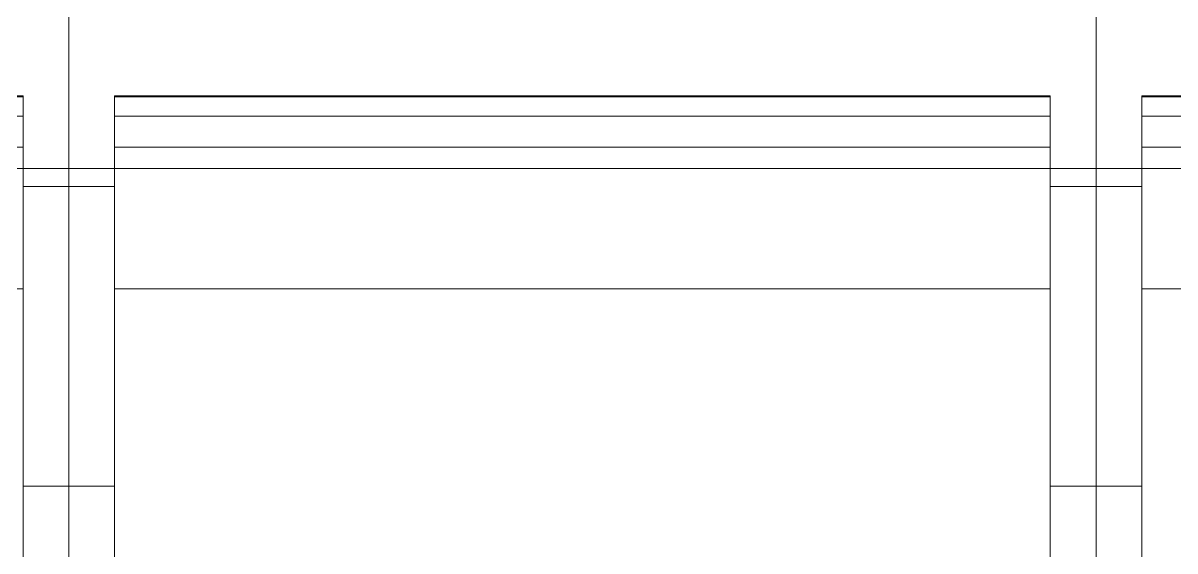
# Model space of a CAD drawing. Header units: millimetres. Extents: x -46169 to 237885, y -84465 to 18123.
# Drawn here: x 224216 to 224833, y -80488 to -80205 of the extents above; entities that cross this region are included whole.
import ezdxf

# ---------------------------------------------------------------- set-up
doc = ezdxf.new("R2010")
doc.units = ezdxf.units.MM
doc.header["$MEASUREMENT"] = 0
doc.linetypes.add('Wipeout_Contour', pattern=[1000, 0, -1000])
doc.layers.add('0_Pen_No__85', color=8, linetype='Continuous', lineweight=20)
doc.layers.add('New_A-35-M_FFE_Fixed_Pen_No__1', color=7, linetype='Continuous', lineweight=13)
doc.layers.add('New_A-25-M_Wall_Ext', color=7, linetype='Continuous')
doc.layers.add('New_A-35-M_FFE_Fixed', color=7, linetype='Continuous')

# ---------------------------------------------------------------- blocks, each defined once
blk = doc.blocks.new('Section Elem_264_4', base_point=(208268.76, -84332.61))
at = {"color": 254, "linetype": 'Wipeout_Contour', "lineweight": 0, "ltscale": 1424156.859627192}
blk.add_wipeout([(221798.42, -78182.61), (221798.42, -80282.61), (222310.44, -80282.61), (222310.44, -79726.43), (226938.41, -79726.43), (226938.41, -78182.61)], dxfattribs=at).dxf.layer = 'New_A-25-M_Wall_Ext'
blk = doc.blocks.new('Section Elem_285_4', base_point=(208268.76, -84332.61))
at = {"color": 254, "linetype": 'Wipeout_Contour', "lineweight": 0, "ltscale": 951626.833874}
blk.add_wipeout([(223714.94, -80243.61), (223714.94, -80244.13), (224215.94, -80244.13), (224215.94, -80243.61)], dxfattribs=at).dxf.layer = 'New_A-35-M_FFE_Fixed'
at = {"color": 254, "linetype": 'Wipeout_Contour', "lineweight": 0, "ltscale": 951641.765416}
blk.add_wipeout([(223714.94, -80254.45), (223714.94, -80255.42), (224215.94, -80255.42), (224215.94, -80254.45)], dxfattribs=at).dxf.layer = 'New_A-35-M_FFE_Fixed'
at = {"color": 254, "linetype": 'Wipeout_Contour', "lineweight": 0, "ltscale": 951648.159576}
blk.add_wipeout([(223714.94, -80258.61), (223714.94, -80260.74), (224215.94, -80260.74), (224215.94, -80258.61)], dxfattribs=at).dxf.layer = 'New_A-35-M_FFE_Fixed'
at = {"color": 254, "linetype": 'Wipeout_Contour', "lineweight": 0, "ltscale": 951871.694022}
blk.add_wipeout([(223714.94, -80346.96), (223714.94, -80503.33), (224215.94, -80503.33), (224215.94, -80346.96)], dxfattribs=at).dxf.layer = 'New_A-35-M_FFE_Fixed'
at = {"color": 254, "linetype": 'Wipeout_Contour', "lineweight": 0, "ltscale": 951643.361198}
blk.add_wipeout([(223714.94, -80255.42), (223714.94, -80256.82), (224215.94, -80256.82), (224215.94, -80255.42)], dxfattribs=at).dxf.layer = 'New_A-35-M_FFE_Fixed'
at = {"color": 254, "linetype": 'Wipeout_Contour', "lineweight": 0, "ltscale": 951714.773868}
blk.add_wipeout([(223714.94, -80271.08), (223714.94, -80346.96), (224215.94, -80346.96), (224215.94, -80271.08)], dxfattribs=at).dxf.layer = 'New_A-35-M_FFE_Fixed'
at = {"color": 254, "linetype": 'Wipeout_Contour', "lineweight": 0, "ltscale": 952774.594567}
blk.add_wipeout([(224215.94, -80371.46), (224240.44, -80371.46), (224240.44, -80351.09), (224215.94, -80351.09)], dxfattribs=at).dxf.layer = 'New_A-35-M_FFE_Fixed'
at = {"color": 254, "linetype": 'Wipeout_Contour', "lineweight": 0, "ltscale": 952829.849914}
blk.add_wipeout([(224240.44, -80391.97), (224215.94, -80391.97), (224215.94, -80412.46), (224240.44, -80412.46)], dxfattribs=at).dxf.layer = 'New_A-35-M_FFE_Fixed'
at = {"color": 254, "linetype": 'Wipeout_Contour', "lineweight": 0, "ltscale": 952930.968624}
blk.add_wipeout([(224215.94, -80480.58), (224240.44, -80480.58), (224240.44, -80473.58), (224215.94, -80473.58)], dxfattribs=at).dxf.layer = 'New_A-35-M_FFE_Fixed'
at = {"color": 254, "linetype": 'Wipeout_Contour', "lineweight": 0, "ltscale": 951634.150663}
blk.add_wipeout([(223714.94, -80244.13), (223714.94, -80254.45), (224215.94, -80254.45), (224215.94, -80244.13)], dxfattribs=at).dxf.layer = 'New_A-35-M_FFE_Fixed'
at = {"color": 254, "linetype": 'Wipeout_Contour', "lineweight": 0, "ltscale": 951661.734044}
blk.add_wipeout([(223714.94, -80268.38), (223714.94, -80271.08), (224215.94, -80271.08), (224215.94, -80268.38)], dxfattribs=at).dxf.layer = 'New_A-35-M_FFE_Fixed'
at = {"color": 254, "linetype": 'Wipeout_Contour', "lineweight": 0, "ltscale": 952694.214132}
blk.add_wipeout([(224240.44, -80292.11), (224215.94, -80292.11), (224215.94, -80311.28), (224240.44, -80311.28)], dxfattribs=at).dxf.layer = 'New_A-35-M_FFE_Fixed'
at = {"color": 254, "linetype": 'Wipeout_Contour', "lineweight": 0, "ltscale": 952802.178193}
blk.add_wipeout([(224240.44, -80371.46), (224215.94, -80371.46), (224215.94, -80391.97), (224240.44, -80391.97)], dxfattribs=at).dxf.layer = 'New_A-35-M_FFE_Fixed'
at = {"color": 254, "linetype": 'Wipeout_Contour', "lineweight": 0, "ltscale": 952921.541192}
blk.add_wipeout([(224215.94, -80473.58), (224240.44, -80473.58), (224240.44, -80466.62), (224215.94, -80466.62)], dxfattribs=at).dxf.layer = 'New_A-35-M_FFE_Fixed'
at = {"color": 254, "linetype": 'Wipeout_Contour', "lineweight": 0, "ltscale": 952940.435391}
blk.add_wipeout([(224215.94, -80487.59), (224240.44, -80487.59), (224240.44, -80480.58), (224215.94, -80480.58)], dxfattribs=at).dxf.layer = 'New_A-35-M_FFE_Fixed'
at = {"color": 254, "linetype": 'Wipeout_Contour', "lineweight": 0, "ltscale": 951654.558193}
blk.add_wipeout([(223714.94, -80263.13), (223714.94, -80265.7), (224215.94, -80265.7), (224215.94, -80263.13)], dxfattribs=at).dxf.layer = 'New_A-35-M_FFE_Fixed'
at = {"color": 254, "linetype": 'Wipeout_Contour', "lineweight": 0, "ltscale": 952720.430801}
blk.add_wipeout([(224240.44, -80311.28), (224215.94, -80311.28), (224215.94, -80330.99), (224240.44, -80330.99)], dxfattribs=at).dxf.layer = 'New_A-35-M_FFE_Fixed'
at = {"color": 254, "linetype": 'Wipeout_Contour', "lineweight": 0, "ltscale": 952912.17358}
blk.add_wipeout([(224215.94, -80466.62), (224240.44, -80466.62), (224240.44, -80459.71), (224215.94, -80459.71)], dxfattribs=at).dxf.layer = 'New_A-35-M_FFE_Fixed'
at = {"color": 254, "linetype": 'Wipeout_Contour', "lineweight": 0, "ltscale": 1428927.659627347}
blk.add_wipeout([(224215.94, -80255.42), (224215.94, -80256.82), (224215.94, -80263.87), (224240.44, -80263.87), (224240.44, -80249.35), (224215.94, -80249.35)], dxfattribs=at).dxf.layer = 'New_A-35-M_FFE_Fixed'
at = {"color": 254, "linetype": 'Wipeout_Contour', "lineweight": 0, "ltscale": 1190925.138849165}
blk.add_wipeout([(224215.94, -80351.09), (224240.44, -80351.09), (224240.44, -80330.99), (224215.94, -80330.99), (224215.94, -80346.96)], dxfattribs=at).dxf.layer = 'New_A-35-M_FFE_Fixed'
at = {"color": 254, "linetype": 'Wipeout_Contour', "lineweight": 0, "ltscale": 952902.886225}
blk.add_wipeout([(224240.44, -80452.87), (224215.94, -80452.87), (224215.94, -80459.71), (224240.44, -80459.71)], dxfattribs=at).dxf.layer = 'New_A-35-M_FFE_Fixed'
at = {"layer": 'New_A-35-M_FFE_Fixed_Pen_No__1', "linetype": 'Continuous'}
for p, q in [((224215.94, -80254.45), (223714.94, -80254.45)), ((224215.94, -80255.42), (224215.94, -80254.45)), ((224215.94, -80256.82), (224215.94, -80255.42)), ((224215.94, -80258.61), (224215.94, -80256.82)), ((224215.94, -80260.74), (224215.94, -80258.61)), ((224215.94, -80346.96), (223714.94, -80346.96))]:
    blk.add_line(p, q, dxfattribs=at)
at = {"color": 254, "linetype": 'Wipeout_Contour', "lineweight": 0, "ltscale": 1903255.06893813}
blk.add_wipeout([(223690.44, -80234.61), (223690.44, -80249.35), (223714.94, -80249.35), (223714.94, -80243.61), (224215.94, -80243.61), (224215.94, -80249.35), (224240.44, -80249.35), (224240.44, -80234.61)], dxfattribs=at).dxf.layer = 'New_A-35-M_FFE_Fixed'
at = {"color": 254, "linetype": 'Wipeout_Contour', "lineweight": 0, "ltscale": 1428954.256938817}
blk.add_wipeout([(224215.94, -80265.7), (224215.94, -80268.38), (224215.94, -80278.13), (224240.44, -80278.13), (224240.44, -80263.87), (224215.94, -80263.87)], dxfattribs=at).dxf.layer = 'New_A-35-M_FFE_Fixed'
at = {"color": 254, "linetype": 'Wipeout_Contour', "lineweight": 0, "ltscale": 952884.71396}
blk.add_wipeout([(224240.44, -80432.81), (224215.94, -80432.81), (224215.94, -80452.87), (224240.44, -80452.87)], dxfattribs=at).dxf.layer = 'New_A-35-M_FFE_Fixed'
at = {"layer": 'New_A-35-M_FFE_Fixed_Pen_No__1', "linetype": 'Continuous'}
for p, q in [((224215.94, -80243.61), (223714.94, -80243.61)), ((224215.94, -80244.13), (223714.94, -80244.13)), ((224215.94, -80244.13), (224215.94, -80243.61)), ((224215.94, -80254.45), (224215.94, -80244.13)), ((224215.94, -80263.13), (224215.94, -80260.74)), ((224215.94, -80265.7), (224215.94, -80263.13)), ((224215.94, -80268.38), (224215.94, -80265.7)), ((224215.94, -80271.08), (224215.94, -80268.38)), ((224215.94, -80271.08), (223714.94, -80271.08)), ((224240.44, -80452.87), (224215.94, -80452.87))]:
    blk.add_line(p, q, dxfattribs=at)
at = {"color": 254, "linetype": 'Wipeout_Contour', "lineweight": 0, "ltscale": 951604.272914}
blk.add_wipeout([(223690.44, -80234.61), (224240.44, -80234.61), (224240.44, -80219.66), (223690.44, -80219.66)], dxfattribs=at).dxf.layer = 'New_A-35-M_FFE_Fixed'
at = {"color": 254, "linetype": 'Wipeout_Contour', "lineweight": 0, "ltscale": 952671.862085}
blk.add_wipeout([(224215.94, -80292.11), (224240.44, -80292.11), (224240.44, -80278.13), (224215.94, -80278.13)], dxfattribs=at).dxf.layer = 'New_A-35-M_FFE_Fixed'
at = {"color": 254, "linetype": 'Wipeout_Contour', "lineweight": 0, "ltscale": 952857.423672}
blk.add_wipeout([(224215.94, -80432.81), (224240.44, -80432.81), (224240.44, -80412.46), (224215.94, -80412.46)], dxfattribs=at).dxf.layer = 'New_A-35-M_FFE_Fixed'
at = {"layer": 'New_A-35-M_FFE_Fixed_Pen_No__1', "linetype": 'Continuous'}
for p, q in [((224215.94, -80346.96), (224215.94, -80271.08)), ((224240.44, -80292.11), (224215.94, -80292.11)), ((224215.94, -80503.33), (224215.94, -80346.96))]:
    blk.add_line(p, q, dxfattribs=at)
at = {"color": 254, "linetype": 'Wipeout_Contour', "lineweight": 0, "ltscale": 951583.994043}
blk.add_wipeout([(224240.44, -80204.54), (223690.44, -80204.54), (223690.44, -80219.66), (224240.44, -80219.66)], dxfattribs=at).dxf.layer = 'New_A-35-M_FFE_Fixed'
blk = doc.blocks.new('Section Elem_286_4', base_point=(208268.76, -84332.61))
at = {"color": 254, "linetype": 'Wipeout_Contour', "lineweight": 0, "ltscale": 953635.006895}
blk.add_wipeout([(224240.44, -80189.27), (224240.44, -80204.54), (224790.44, -80204.54), (224790.44, -80189.27)], dxfattribs=at).dxf.layer = 'New_A-35-M_FFE_Fixed'
at = {"color": 254, "linetype": 'Wipeout_Contour', "lineweight": 0, "ltscale": 953698.20262}
blk.add_wipeout([(224765.94, -80243.61), (224264.94, -80243.61), (224264.94, -80244.13), (224765.94, -80244.13)], dxfattribs=at).dxf.layer = 'New_A-35-M_FFE_Fixed'
at = {"color": 254, "linetype": 'Wipeout_Contour', "lineweight": 0, "ltscale": 953713.10169}
blk.add_wipeout([(224765.94, -80254.45), (224264.94, -80254.45), (224264.94, -80255.42), (224765.94, -80255.42)], dxfattribs=at).dxf.layer = 'New_A-35-M_FFE_Fixed'
at = {"color": 254, "linetype": 'Wipeout_Contour', "lineweight": 0, "ltscale": 1430966.86214991}
blk.add_wipeout([(224765.94, -80346.96), (224264.94, -80346.96), (224264.94, -80503.33), (224294.94, -80503.33), (224735.94, -80503.33), (224765.94, -80503.33)], dxfattribs=at).dxf.layer = 'New_A-35-M_FFE_Fixed'
at = {"color": 254, "linetype": 'Wipeout_Contour', "lineweight": 0, "ltscale": 953716.844029}
blk.add_wipeout([(224765.94, -80256.82), (224264.94, -80256.82), (224264.94, -80258.61), (224765.94, -80258.61)], dxfattribs=at).dxf.layer = 'New_A-35-M_FFE_Fixed'
at = {"color": 254, "linetype": 'Wipeout_Contour', "lineweight": 0, "ltscale": 953785.95163}
blk.add_wipeout([(224765.94, -80271.08), (224264.94, -80271.08), (224264.94, -80346.96), (224765.94, -80346.96)], dxfattribs=at).dxf.layer = 'New_A-35-M_FFE_Fixed'
at = {"color": 254, "linetype": 'Wipeout_Contour', "lineweight": 0, "ltscale": 952866.849094}
blk.add_wipeout([(224240.44, -80351.09), (224240.44, -80371.46), (224264.94, -80371.46), (224264.94, -80351.09)], dxfattribs=at).dxf.layer = 'New_A-35-M_FFE_Fixed'
at = {"color": 254, "linetype": 'Wipeout_Contour', "lineweight": 0, "ltscale": 954845.895243}
blk.add_wipeout([(224790.44, -80351.09), (224765.94, -80351.09), (224765.94, -80371.46), (224790.44, -80371.46)], dxfattribs=at).dxf.layer = 'New_A-35-M_FFE_Fixed'
at = {"color": 254, "linetype": 'Wipeout_Contour', "lineweight": 0, "ltscale": 952922.099074}
blk.add_wipeout([(224240.44, -80391.97), (224240.44, -80412.46), (224264.94, -80412.46), (224264.94, -80391.97)], dxfattribs=at).dxf.layer = 'New_A-35-M_FFE_Fixed'
at = {"color": 254, "linetype": 'Wipeout_Contour', "lineweight": 0, "ltscale": 954901.030717}
blk.add_wipeout([(224790.44, -80391.97), (224765.94, -80391.97), (224765.94, -80412.46), (224790.44, -80412.46)], dxfattribs=at).dxf.layer = 'New_A-35-M_FFE_Fixed'
at = {"color": 254, "linetype": 'Wipeout_Contour', "lineweight": 0, "ltscale": 953023.208022}
blk.add_wipeout([(224240.44, -80473.58), (224240.44, -80480.58), (224264.94, -80480.58), (224264.94, -80473.58)], dxfattribs=at).dxf.layer = 'New_A-35-M_FFE_Fixed'
at = {"color": 254, "linetype": 'Wipeout_Contour', "lineweight": 0, "ltscale": 955001.930149}
blk.add_wipeout([(224790.44, -80473.58), (224765.94, -80473.58), (224765.94, -80480.58), (224790.44, -80480.58)], dxfattribs=at).dxf.layer = 'New_A-35-M_FFE_Fixed'
at = {"color": 254, "linetype": 'Wipeout_Contour', "lineweight": 0, "ltscale": 953719.481991}
blk.add_wipeout([(224765.94, -80258.61), (224264.94, -80258.61), (224264.94, -80260.74), (224765.94, -80260.74)], dxfattribs=at).dxf.layer = 'New_A-35-M_FFE_Fixed'
at = {"color": 254, "linetype": 'Wipeout_Contour', "lineweight": 0, "ltscale": 953729.406486}
blk.add_wipeout([(224765.94, -80265.7), (224264.94, -80265.7), (224264.94, -80268.38), (224765.94, -80268.38)], dxfattribs=at).dxf.layer = 'New_A-35-M_FFE_Fixed'
at = {"color": 254, "linetype": 'Wipeout_Contour', "lineweight": 0, "ltscale": 952786.476418}
blk.add_wipeout([(224240.44, -80311.28), (224264.94, -80311.28), (224264.94, -80292.11), (224240.44, -80292.11)], dxfattribs=at).dxf.layer = 'New_A-35-M_FFE_Fixed'
at = {"color": 254, "linetype": 'Wipeout_Contour', "lineweight": 0, "ltscale": 954765.689165}
blk.add_wipeout([(224790.44, -80292.11), (224765.94, -80292.11), (224765.94, -80311.28), (224790.44, -80311.28)], dxfattribs=at).dxf.layer = 'New_A-35-M_FFE_Fixed'
at = {"color": 254, "linetype": 'Wipeout_Contour', "lineweight": 0, "ltscale": 952894.430048}
blk.add_wipeout([(224240.44, -80371.46), (224240.44, -80391.97), (224264.94, -80391.97), (224264.94, -80371.46)], dxfattribs=at).dxf.layer = 'New_A-35-M_FFE_Fixed'
at = {"color": 254, "linetype": 'Wipeout_Contour', "lineweight": 0, "ltscale": 954873.419033}
blk.add_wipeout([(224790.44, -80371.46), (224765.94, -80371.46), (224765.94, -80391.97), (224790.44, -80391.97)], dxfattribs=at).dxf.layer = 'New_A-35-M_FFE_Fixed'
at = {"color": 254, "linetype": 'Wipeout_Contour', "lineweight": 0, "ltscale": 953013.781473}
blk.add_wipeout([(224240.44, -80466.62), (224240.44, -80473.58), (224264.94, -80473.58), (224264.94, -80466.62)], dxfattribs=at).dxf.layer = 'New_A-35-M_FFE_Fixed'
at = {"color": 254, "linetype": 'Wipeout_Contour', "lineweight": 0, "ltscale": 954992.523132}
blk.add_wipeout([(224790.44, -80466.62), (224765.94, -80466.62), (224765.94, -80473.58), (224790.44, -80473.58)], dxfattribs=at).dxf.layer = 'New_A-35-M_FFE_Fixed'
at = {"color": 254, "linetype": 'Wipeout_Contour', "lineweight": 0, "ltscale": 953032.673893}
blk.add_wipeout([(224240.44, -80480.58), (224240.44, -80487.59), (224264.94, -80487.59), (224264.94, -80480.58)], dxfattribs=at).dxf.layer = 'New_A-35-M_FFE_Fixed'
at = {"color": 254, "linetype": 'Wipeout_Contour', "lineweight": 0, "ltscale": 955011.376408}
blk.add_wipeout([(224790.44, -80480.58), (224765.94, -80480.58), (224765.94, -80487.59), (224790.44, -80487.59)], dxfattribs=at).dxf.layer = 'New_A-35-M_FFE_Fixed'
at = {"layer": 'New_A-35-M_FFE_Fixed_Pen_No__1', "linetype": 'Continuous'}
for p, q in [((224240.44, -80391.97), (224240.44, -80371.46)), ((224240.44, -80480.58), (224240.44, -80473.58)), ((224240.44, -80487.59), (224240.44, -80480.58)), ((224240.44, -80494.61), (224240.44, -80487.59))]:
    blk.add_line(p, q, dxfattribs=at)
at = {"color": 254, "linetype": 'Wipeout_Contour', "lineweight": 0, "ltscale": 953714.694032}
blk.add_wipeout([(224765.94, -80255.42), (224264.94, -80255.42), (224264.94, -80256.82), (224765.94, -80256.82)], dxfattribs=at).dxf.layer = 'New_A-35-M_FFE_Fixed'
at = {"color": 254, "linetype": 'Wipeout_Contour', "lineweight": 0, "ltscale": 953722.522407}
blk.add_wipeout([(224765.94, -80260.74), (224264.94, -80260.74), (224264.94, -80263.13), (224765.94, -80263.13)], dxfattribs=at).dxf.layer = 'New_A-35-M_FFE_Fixed'
at = {"color": 254, "linetype": 'Wipeout_Contour', "lineweight": 0, "ltscale": 953733.026956}
blk.add_wipeout([(224765.94, -80268.38), (224264.94, -80268.38), (224264.94, -80271.08), (224765.94, -80271.08)], dxfattribs=at).dxf.layer = 'New_A-35-M_FFE_Fixed'
at = {"color": 254, "linetype": 'Wipeout_Contour', "lineweight": 0, "ltscale": 952812.690556}
blk.add_wipeout([(224240.44, -80311.28), (224240.44, -80330.99), (224264.94, -80330.99), (224264.94, -80311.28)], dxfattribs=at).dxf.layer = 'New_A-35-M_FFE_Fixed'
at = {"color": 254, "linetype": 'Wipeout_Contour', "lineweight": 0, "ltscale": 954791.848964}
blk.add_wipeout([(224790.44, -80311.28), (224765.94, -80311.28), (224765.94, -80330.99), (224790.44, -80330.99)], dxfattribs=at).dxf.layer = 'New_A-35-M_FFE_Fixed'
at = {"color": 254, "linetype": 'Wipeout_Contour', "lineweight": 0, "ltscale": 953004.41478}
blk.add_wipeout([(224240.44, -80459.71), (224240.44, -80466.62), (224264.94, -80466.62), (224264.94, -80459.71)], dxfattribs=at).dxf.layer = 'New_A-35-M_FFE_Fixed'
at = {"color": 254, "linetype": 'Wipeout_Contour', "lineweight": 0, "ltscale": 954983.175847}
blk.add_wipeout([(224790.44, -80459.71), (224765.94, -80459.71), (224765.94, -80466.62), (224790.44, -80466.62)], dxfattribs=at).dxf.layer = 'New_A-35-M_FFE_Fixed'
at = {"layer": 'New_A-35-M_FFE_Fixed_Pen_No__1', "linetype": 'Continuous'}
blk.add_line((224240.44, -80473.58), (224240.44, -80466.62), dxfattribs=at)
at = {"color": 254, "linetype": 'Wipeout_Contour', "lineweight": 0, "ltscale": 953705.503485}
blk.add_wipeout([(224264.94, -80244.13), (224264.94, -80254.45), (224765.94, -80254.45), (224765.94, -80244.13)], dxfattribs=at).dxf.layer = 'New_A-35-M_FFE_Fixed'
at = {"color": 254, "linetype": 'Wipeout_Contour', "lineweight": 0, "ltscale": 953725.866713}
blk.add_wipeout([(224765.94, -80263.13), (224264.94, -80263.13), (224264.94, -80265.7), (224765.94, -80265.7)], dxfattribs=at).dxf.layer = 'New_A-35-M_FFE_Fixed'
at = {"color": 254, "linetype": 'Wipeout_Contour', "lineweight": 0, "ltscale": 1191062.582868986}
blk.add_wipeout([(224264.94, -80330.99), (224240.44, -80330.99), (224240.44, -80351.09), (224264.94, -80351.09), (224264.94, -80346.96)], dxfattribs=at).dxf.layer = 'New_A-35-M_FFE_Fixed'
at = {"color": 254, "linetype": 'Wipeout_Contour', "lineweight": 0, "ltscale": 1193514.331132548}
blk.add_wipeout([(224765.94, -80330.99), (224765.94, -80346.96), (224765.94, -80351.09), (224790.44, -80351.09), (224790.44, -80330.99)], dxfattribs=at).dxf.layer = 'New_A-35-M_FFE_Fixed'
at = {"color": 254, "linetype": 'Wipeout_Contour', "lineweight": 0, "ltscale": 952995.128345}
blk.add_wipeout([(224240.44, -80452.87), (224240.44, -80459.71), (224264.94, -80459.71), (224264.94, -80452.87)], dxfattribs=at).dxf.layer = 'New_A-35-M_FFE_Fixed'
at = {"color": 254, "linetype": 'Wipeout_Contour', "lineweight": 0, "ltscale": 954973.908654}
blk.add_wipeout([(224790.44, -80452.87), (224765.94, -80452.87), (224765.94, -80459.71), (224790.44, -80459.71)], dxfattribs=at).dxf.layer = 'New_A-35-M_FFE_Fixed'
at = {"layer": 'New_A-35-M_FFE_Fixed_Pen_No__1', "linetype": 'Continuous'}
for p, q in [((224240.44, -80330.99), (224240.44, -80311.28)), ((224240.44, -80351.09), (224240.44, -80330.99)), ((224264.94, -80346.96), (224765.94, -80346.96)), ((224240.44, -80371.46), (224240.44, -80351.09)), ((224240.44, -80466.62), (224240.44, -80459.71))]:
    blk.add_line(p, q, dxfattribs=at)
at = {"color": 254, "linetype": 'Wipeout_Contour', "lineweight": 0, "ltscale": 1190916.125396648}
blk.add_wipeout([(224264.94, -80249.35), (224240.44, -80249.35), (224240.44, -80263.87), (224264.94, -80263.87), (224264.94, -80250.9)], dxfattribs=at).dxf.layer = 'New_A-35-M_FFE_Fixed'
at = {"color": 254, "linetype": 'Wipeout_Contour', "lineweight": 0, "ltscale": 1193368.174238043}
blk.add_wipeout([(224765.94, -80250.9), (224765.94, -80263.87), (224790.44, -80263.87), (224790.44, -80249.35), (224765.94, -80249.35)], dxfattribs=at).dxf.layer = 'New_A-35-M_FFE_Fixed'
at = {"color": 254, "linetype": 'Wipeout_Contour', "lineweight": 0, "ltscale": 952976.957861}
blk.add_wipeout([(224240.44, -80432.81), (224240.44, -80452.87), (224264.94, -80452.87), (224264.94, -80432.81)], dxfattribs=at).dxf.layer = 'New_A-35-M_FFE_Fixed'
at = {"color": 254, "linetype": 'Wipeout_Contour', "lineweight": 0, "ltscale": 954955.775822}
blk.add_wipeout([(224790.44, -80432.81), (224765.94, -80432.81), (224765.94, -80452.87), (224790.44, -80452.87)], dxfattribs=at).dxf.layer = 'New_A-35-M_FFE_Fixed'
at = {"layer": 'New_A-35-M_FFE_Fixed_Pen_No__1', "linetype": 'Continuous'}
for p, q in [((224264.94, -80254.45), (224765.94, -80254.45)), ((224264.94, -80255.42), (224264.94, -80254.45)), ((224264.94, -80256.82), (224264.94, -80255.42)), ((224264.94, -80258.61), (224264.94, -80256.82)), ((224765.94, -80255.42), (224765.94, -80254.45)), ((224765.94, -80256.82), (224765.94, -80255.42)), ((224765.94, -80258.61), (224765.94, -80256.82)), ((224264.94, -80260.74), (224264.94, -80258.61)), ((224765.94, -80260.74), (224765.94, -80258.61)), ((224240.44, -80459.71), (224240.44, -80452.87)), ((224240.44, -80452.87), (224264.94, -80452.87)), ((224765.94, -80452.87), (224790.44, -80452.87))]:
    blk.add_line(p, q, dxfattribs=at)
at = {"color": 254, "linetype": 'Wipeout_Contour', "lineweight": 0, "ltscale": 1907397.80334616}
blk.add_wipeout([(224240.44, -80234.61), (224240.44, -80249.35), (224264.94, -80249.35), (224264.94, -80243.61), (224765.94, -80243.61), (224765.94, -80249.35), (224790.44, -80249.35), (224790.44, -80234.61)], dxfattribs=at).dxf.layer = 'New_A-35-M_FFE_Fixed'
at = {"color": 254, "linetype": 'Wipeout_Contour', "lineweight": 0, "ltscale": 1190940.515441}
blk.add_wipeout([(224264.94, -80263.87), (224240.44, -80263.87), (224240.44, -80278.13), (224264.94, -80278.13), (224264.94, -80265.7)], dxfattribs=at).dxf.layer = 'New_A-35-M_FFE_Fixed'
at = {"color": 254, "linetype": 'Wipeout_Contour', "lineweight": 0, "ltscale": 1193392.514187794}
blk.add_wipeout([(224765.94, -80263.87), (224765.94, -80265.7), (224765.94, -80278.13), (224790.44, -80278.13), (224790.44, -80263.87)], dxfattribs=at).dxf.layer = 'New_A-35-M_FFE_Fixed'
at = {"color": 254, "linetype": 'Wipeout_Contour', "lineweight": 0, "ltscale": 952949.670167}
blk.add_wipeout([(224240.44, -80432.81), (224264.94, -80432.81), (224264.94, -80412.46), (224240.44, -80412.46)], dxfattribs=at).dxf.layer = 'New_A-35-M_FFE_Fixed'
at = {"color": 254, "linetype": 'Wipeout_Contour', "lineweight": 0, "ltscale": 954928.544674}
blk.add_wipeout([(224790.44, -80412.46), (224765.94, -80412.46), (224765.94, -80432.81), (224790.44, -80432.81)], dxfattribs=at).dxf.layer = 'New_A-35-M_FFE_Fixed'
at = {"layer": 'New_A-35-M_FFE_Fixed_Pen_No__1', "linetype": 'Continuous'}
for p, q in [((224264.94, -80243.61), (224765.94, -80243.61)), ((224264.94, -80244.13), (224264.94, -80243.61)), ((224264.94, -80244.13), (224765.94, -80244.13)), ((224264.94, -80254.45), (224264.94, -80244.13)), ((224765.94, -80244.13), (224765.94, -80243.61)), ((224765.94, -80254.45), (224765.94, -80244.13)), ((224240.44, -80263.87), (224240.44, -80249.35)), ((224264.94, -80263.13), (224264.94, -80260.74)), ((224264.94, -80265.7), (224264.94, -80263.13)), ((224765.94, -80263.13), (224765.94, -80260.74)), ((224765.94, -80265.7), (224765.94, -80263.13)), ((224264.94, -80268.38), (224264.94, -80265.7)), ((224264.94, -80271.08), (224264.94, -80268.38)), ((224765.94, -80268.38), (224765.94, -80265.7)), ((224765.94, -80271.08), (224765.94, -80268.38)), ((224264.94, -80271.08), (224765.94, -80271.08)), ((224264.94, -80503.33), (224264.94, -80346.96)), ((224765.94, -80503.33), (224765.94, -80346.96)), ((224240.44, -80412.46), (224240.44, -80391.97)), ((224240.44, -80432.81), (224240.44, -80412.46)), ((224240.44, -80452.87), (224240.44, -80432.81))]:
    blk.add_line(p, q, dxfattribs=at)
at = {"color": 254, "linetype": 'Wipeout_Contour', "lineweight": 0, "ltscale": 953675.690571}
blk.add_wipeout([(224790.44, -80234.61), (224790.44, -80219.66), (224240.44, -80219.66), (224240.44, -80234.61)], dxfattribs=at).dxf.layer = 'New_A-35-M_FFE_Fixed'
at = {"color": 254, "linetype": 'Wipeout_Contour', "lineweight": 0, "ltscale": 952764.126567}
blk.add_wipeout([(224240.44, -80292.11), (224264.94, -80292.11), (224264.94, -80278.13), (224240.44, -80278.13)], dxfattribs=at).dxf.layer = 'New_A-35-M_FFE_Fixed'
at = {"color": 254, "linetype": 'Wipeout_Contour', "lineweight": 0, "ltscale": 954743.385647}
blk.add_wipeout([(224765.94, -80292.11), (224790.44, -80292.11), (224790.44, -80278.13), (224765.94, -80278.13)], dxfattribs=at).dxf.layer = 'New_A-35-M_FFE_Fixed'
at = {"layer": 'New_A-35-M_FFE_Fixed_Pen_No__1', "linetype": 'Continuous'}
for p, q in [((224240.44, -80249.35), (224240.44, -80234.61)), ((224240.44, -80278.13), (224240.44, -80263.87)), ((224264.94, -80346.96), (224264.94, -80271.08)), ((224765.94, -80346.96), (224765.94, -80271.08)), ((224240.44, -80292.11), (224240.44, -80278.13)), ((224240.44, -80311.28), (224240.44, -80292.11)), ((224240.44, -80292.11), (224264.94, -80292.11)), ((224765.94, -80292.11), (224790.44, -80292.11))]:
    blk.add_line(p, q, dxfattribs=at)
at = {"color": 254, "linetype": 'Wipeout_Contour', "lineweight": 0, "ltscale": 953655.455747}
blk.add_wipeout([(224240.44, -80219.66), (224790.44, -80219.66), (224790.44, -80204.54), (224240.44, -80204.54)], dxfattribs=at).dxf.layer = 'New_A-35-M_FFE_Fixed'
at = {"layer": 'New_A-35-M_FFE_Fixed_Pen_No__1', "linetype": 'Continuous'}
for p, q in [((224240.44, -80204.54), (224240.44, -80189.27)), ((224240.44, -80219.66), (224240.44, -80204.54)), ((224240.44, -80234.61), (224240.44, -80219.66))]:
    blk.add_line(p, q, dxfattribs=at)
blk = doc.blocks.new('Section Elem_287_4', base_point=(208268.76, -84332.61))
at = {"color": 254, "linetype": 'Wipeout_Contour', "lineweight": 0, "ltscale": 955770.146679}
blk.add_wipeout([(224814.94, -80243.61), (224814.94, -80244.13), (225315.94, -80244.13), (225315.94, -80243.61)], dxfattribs=at).dxf.layer = 'New_A-35-M_FFE_Fixed'
at = {"color": 254, "linetype": 'Wipeout_Contour', "lineweight": 0, "ltscale": 955785.013493}
blk.add_wipeout([(224814.94, -80254.45), (224814.94, -80255.42), (225315.94, -80255.42), (225315.94, -80254.45)], dxfattribs=at).dxf.layer = 'New_A-35-M_FFE_Fixed'
at = {"color": 254, "linetype": 'Wipeout_Contour', "lineweight": 0, "ltscale": 956013.945665}
blk.add_wipeout([(224814.94, -80346.96), (224814.94, -80503.33), (225315.94, -80503.33), (225315.94, -80346.96)], dxfattribs=at).dxf.layer = 'New_A-35-M_FFE_Fixed'
at = {"color": 254, "linetype": 'Wipeout_Contour', "lineweight": 0, "ltscale": 955788.747676}
blk.add_wipeout([(224814.94, -80256.82), (224814.94, -80258.61), (225315.94, -80258.61), (225315.94, -80256.82)], dxfattribs=at).dxf.layer = 'New_A-35-M_FFE_Fixed'
at = {"color": 254, "linetype": 'Wipeout_Contour', "lineweight": 0, "ltscale": 955857.705494}
blk.add_wipeout([(224814.94, -80271.08), (224814.94, -80346.96), (225315.94, -80346.96), (225315.94, -80271.08)], dxfattribs=at).dxf.layer = 'New_A-35-M_FFE_Fixed'
at = {"color": 254, "linetype": 'Wipeout_Contour', "lineweight": 0, "ltscale": 954938.175912}
blk.add_wipeout([(224790.44, -80371.46), (224814.94, -80371.46), (224814.94, -80351.09), (224790.44, -80351.09)], dxfattribs=at).dxf.layer = 'New_A-35-M_FFE_Fixed'
at = {"color": 254, "linetype": 'Wipeout_Contour', "lineweight": 0, "ltscale": 954993.306056}
blk.add_wipeout([(224814.94, -80391.97), (224790.44, -80391.97), (224790.44, -80412.46), (224814.94, -80412.46)], dxfattribs=at).dxf.layer = 'New_A-35-M_FFE_Fixed'
at = {"color": 254, "linetype": 'Wipeout_Contour', "lineweight": 0, "ltscale": 955094.195741}
blk.add_wipeout([(224790.44, -80480.58), (224814.94, -80480.58), (224814.94, -80473.58), (224790.44, -80473.58)], dxfattribs=at).dxf.layer = 'New_A-35-M_FFE_Fixed'
at = {"color": 254, "linetype": 'Wipeout_Contour', "lineweight": 0, "ltscale": 955791.379934}
blk.add_wipeout([(224814.94, -80258.61), (224814.94, -80260.74), (225315.94, -80260.74), (225315.94, -80258.61)], dxfattribs=at).dxf.layer = 'New_A-35-M_FFE_Fixed'
at = {"color": 254, "linetype": 'Wipeout_Contour', "lineweight": 0, "ltscale": 955801.282903}
blk.add_wipeout([(224814.94, -80265.7), (224814.94, -80268.38), (225315.94, -80268.38), (225315.94, -80265.7)], dxfattribs=at).dxf.layer = 'New_A-35-M_FFE_Fixed'
at = {"color": 254, "linetype": 'Wipeout_Contour', "lineweight": 0, "ltscale": 954857.977595}
blk.add_wipeout([(224790.44, -80292.11), (224790.44, -80311.28), (224814.94, -80311.28), (224814.94, -80292.11)], dxfattribs=at).dxf.layer = 'New_A-35-M_FFE_Fixed'
at = {"color": 254, "linetype": 'Wipeout_Contour', "lineweight": 0, "ltscale": 954965.697045}
blk.add_wipeout([(224790.44, -80371.46), (224790.44, -80391.97), (224814.94, -80391.97), (224814.94, -80371.46)], dxfattribs=at).dxf.layer = 'New_A-35-M_FFE_Fixed'
at = {"color": 254, "linetype": 'Wipeout_Contour', "lineweight": 0, "ltscale": 955084.789635}
blk.add_wipeout([(224790.44, -80473.58), (224814.94, -80473.58), (224814.94, -80466.62), (224790.44, -80466.62)], dxfattribs=at).dxf.layer = 'New_A-35-M_FFE_Fixed'
at = {"color": 254, "linetype": 'Wipeout_Contour', "lineweight": 0, "ltscale": 955103.641081}
blk.add_wipeout([(224790.44, -80487.59), (224814.94, -80487.59), (224814.94, -80480.58), (224790.44, -80480.58)], dxfattribs=at).dxf.layer = 'New_A-35-M_FFE_Fixed'
at = {"layer": 'New_A-35-M_FFE_Fixed_Pen_No__1', "linetype": 'Continuous'}
for p, q in [((224790.44, -80391.97), (224790.44, -80371.46)), ((224790.44, -80480.58), (224790.44, -80473.58)), ((224790.44, -80487.59), (224790.44, -80480.58)), ((224790.44, -80494.61), (224790.44, -80487.59))]:
    blk.add_line(p, q, dxfattribs=at)
at = {"color": 254, "linetype": 'Wipeout_Contour', "lineweight": 0, "ltscale": 955786.602357}
blk.add_wipeout([(224814.94, -80255.42), (224814.94, -80256.82), (225315.94, -80256.82), (225315.94, -80255.42)], dxfattribs=at).dxf.layer = 'New_A-35-M_FFE_Fixed'
at = {"color": 254, "linetype": 'Wipeout_Contour', "lineweight": 0, "ltscale": 955794.413741}
blk.add_wipeout([(224814.94, -80260.74), (224814.94, -80263.13), (225315.94, -80263.13), (225315.94, -80260.74)], dxfattribs=at).dxf.layer = 'New_A-35-M_FFE_Fixed'
at = {"color": 254, "linetype": 'Wipeout_Contour', "lineweight": 0, "ltscale": 955804.895561}
blk.add_wipeout([(224814.94, -80268.38), (224814.94, -80271.08), (225315.94, -80271.08), (225315.94, -80268.38)], dxfattribs=at).dxf.layer = 'New_A-35-M_FFE_Fixed'
at = {"color": 254, "linetype": 'Wipeout_Contour', "lineweight": 0, "ltscale": 954884.134852}
blk.add_wipeout([(224814.94, -80311.28), (224790.44, -80311.28), (224790.44, -80330.99), (224814.94, -80330.99)], dxfattribs=at).dxf.layer = 'New_A-35-M_FFE_Fixed'
at = {"color": 254, "linetype": 'Wipeout_Contour', "lineweight": 0, "ltscale": 955075.443252}
blk.add_wipeout([(224790.44, -80466.62), (224814.94, -80466.62), (224814.94, -80459.71), (224790.44, -80459.71)], dxfattribs=at).dxf.layer = 'New_A-35-M_FFE_Fixed'
at = {"layer": 'New_A-35-M_FFE_Fixed_Pen_No__1', "linetype": 'Continuous'}
blk.add_line((224790.44, -80473.58), (224790.44, -80466.62), dxfattribs=at)
at = {"color": 254, "linetype": 'Wipeout_Contour', "lineweight": 0, "ltscale": 955777.431711}
blk.add_wipeout([(224814.94, -80244.13), (224814.94, -80254.45), (225315.94, -80254.45), (225315.94, -80244.13)], dxfattribs=at).dxf.layer = 'New_A-35-M_FFE_Fixed'
at = {"color": 254, "linetype": 'Wipeout_Contour', "lineweight": 0, "ltscale": 955797.750815}
blk.add_wipeout([(224814.94, -80263.13), (224814.94, -80265.7), (225315.94, -80265.7), (225315.94, -80263.13)], dxfattribs=at).dxf.layer = 'New_A-35-M_FFE_Fixed'
at = {"color": 254, "linetype": 'Wipeout_Contour', "lineweight": 0, "ltscale": 1193651.813964246}
blk.add_wipeout([(224814.94, -80330.99), (224790.44, -80330.99), (224790.44, -80351.09), (224814.94, -80351.09), (224814.94, -80346.96)], dxfattribs=at).dxf.layer = 'New_A-35-M_FFE_Fixed'
at = {"color": 254, "linetype": 'Wipeout_Contour', "lineweight": 0, "ltscale": 955066.176952}
blk.add_wipeout([(224790.44, -80452.87), (224790.44, -80459.71), (224814.94, -80459.71), (224814.94, -80452.87)], dxfattribs=at).dxf.layer = 'New_A-35-M_FFE_Fixed'
at = {"layer": 'New_A-35-M_FFE_Fixed_Pen_No__1', "linetype": 'Continuous'}
for p, q in [((224790.44, -80330.99), (224790.44, -80311.28)), ((224790.44, -80351.09), (224790.44, -80330.99)), ((225315.94, -80346.96), (224814.94, -80346.96)), ((224790.44, -80371.46), (224790.44, -80351.09)), ((224790.44, -80466.62), (224790.44, -80459.71))]:
    blk.add_line(p, q, dxfattribs=at)
at = {"color": 254, "linetype": 'Wipeout_Contour', "lineweight": 0, "ltscale": 1193505.674228601}
blk.add_wipeout([(224790.44, -80249.35), (224790.44, -80263.87), (224814.94, -80263.87), (224814.94, -80250.9), (224814.94, -80249.35)], dxfattribs=at).dxf.layer = 'New_A-35-M_FFE_Fixed'
at = {"color": 254, "linetype": 'Wipeout_Contour', "lineweight": 0, "ltscale": 955048.045869}
blk.add_wipeout([(224790.44, -80432.81), (224790.44, -80452.87), (224814.94, -80452.87), (224814.94, -80432.81)], dxfattribs=at).dxf.layer = 'New_A-35-M_FFE_Fixed'
at = {"layer": 'New_A-35-M_FFE_Fixed_Pen_No__1', "linetype": 'Continuous'}
for p, q in [((224814.94, -80255.42), (224814.94, -80254.45)), ((225315.94, -80254.45), (224814.94, -80254.45)), ((224814.94, -80256.82), (224814.94, -80255.42)), ((224814.94, -80258.61), (224814.94, -80256.82)), ((224814.94, -80260.74), (224814.94, -80258.61)), ((224814.94, -80452.87), (224790.44, -80452.87)), ((224790.44, -80459.71), (224790.44, -80452.87))]:
    blk.add_line(p, q, dxfattribs=at)
at = {"color": 254, "linetype": 'Wipeout_Contour', "lineweight": 0, "ltscale": 1911541.688396305}
blk.add_wipeout([(224790.44, -80249.35), (224814.94, -80249.35), (224814.94, -80243.61), (225315.94, -80243.61), (225315.94, -80249.35), (225340.44, -80249.35), (225340.44, -80234.61), (224790.44, -80234.61)], dxfattribs=at).dxf.layer = 'New_A-35-M_FFE_Fixed'
at = {"color": 254, "linetype": 'Wipeout_Contour', "lineweight": 0, "ltscale": 1193530.011375489}
blk.add_wipeout([(224790.44, -80263.87), (224790.44, -80278.13), (224814.94, -80278.13), (224814.94, -80265.7), (224814.94, -80263.87)], dxfattribs=at).dxf.layer = 'New_A-35-M_FFE_Fixed'
at = {"color": 254, "linetype": 'Wipeout_Contour', "lineweight": 0, "ltscale": 955020.817354}
blk.add_wipeout([(224790.44, -80412.46), (224790.44, -80432.81), (224814.94, -80432.81), (224814.94, -80412.46)], dxfattribs=at).dxf.layer = 'New_A-35-M_FFE_Fixed'
at = {"layer": 'New_A-35-M_FFE_Fixed_Pen_No__1', "linetype": 'Continuous'}
for p, q in [((224814.94, -80244.13), (224814.94, -80243.61)), ((225315.94, -80243.61), (224814.94, -80243.61)), ((225315.94, -80244.13), (224814.94, -80244.13)), ((224814.94, -80254.45), (224814.94, -80244.13)), ((224790.44, -80263.87), (224790.44, -80249.35)), ((224814.94, -80263.13), (224814.94, -80260.74)), ((224814.94, -80265.7), (224814.94, -80263.13)), ((224814.94, -80268.38), (224814.94, -80265.7)), ((224814.94, -80271.08), (224814.94, -80268.38)), ((225315.94, -80271.08), (224814.94, -80271.08)), ((224814.94, -80503.33), (224814.94, -80346.96)), ((224790.44, -80412.46), (224790.44, -80391.97)), ((224790.44, -80432.81), (224790.44, -80412.46)), ((224790.44, -80452.87), (224790.44, -80432.81))]:
    blk.add_line(p, q, dxfattribs=at)
at = {"color": 254, "linetype": 'Wipeout_Contour', "lineweight": 0, "ltscale": 955747.683419}
blk.add_wipeout([(224790.44, -80234.61), (225340.44, -80234.61), (225340.44, -80219.66), (224790.44, -80219.66)], dxfattribs=at).dxf.layer = 'New_A-35-M_FFE_Fixed'
at = {"color": 254, "linetype": 'Wipeout_Contour', "lineweight": 0, "ltscale": 954835.67624}
blk.add_wipeout([(224790.44, -80292.11), (224814.94, -80292.11), (224814.94, -80278.13), (224790.44, -80278.13)], dxfattribs=at).dxf.layer = 'New_A-35-M_FFE_Fixed'
at = {"layer": 'New_A-35-M_FFE_Fixed_Pen_No__1', "linetype": 'Continuous'}
for p, q in [((224790.44, -80249.35), (224790.44, -80234.61)), ((224790.44, -80278.13), (224790.44, -80263.87)), ((224814.94, -80346.96), (224814.94, -80271.08)), ((224790.44, -80292.11), (224790.44, -80278.13)), ((224814.94, -80292.11), (224790.44, -80292.11)), ((224790.44, -80311.28), (224790.44, -80292.11))]:
    blk.add_line(p, q, dxfattribs=at)
at = {"color": 254, "linetype": 'Wipeout_Contour', "lineweight": 0, "ltscale": 955727.492464}
blk.add_wipeout([(224790.44, -80219.66), (225340.44, -80219.66), (225340.44, -80204.54), (224790.44, -80204.54)], dxfattribs=at).dxf.layer = 'New_A-35-M_FFE_Fixed'
at = {"layer": 'New_A-35-M_FFE_Fixed_Pen_No__1', "linetype": 'Continuous'}
for p, q in [((224790.44, -80204.54), (224790.44, -80189.27)), ((224790.44, -80219.66), (224790.44, -80204.54)), ((224790.44, -80234.61), (224790.44, -80219.66))]:
    blk.add_line(p, q, dxfattribs=at)
blk = doc.blocks.new('I-07 Lecture Theatre Elevation_STORY_MARKER', base_point=(208268.76, -84332.61))
at = {"layer": '0_Pen_No__85', "linetype": 'Continuous'}
blk.add_line((221407.18, -80282.61), (234222.59, -80282.61), dxfattribs=at)

msp = doc.modelspace()

# ---------------------------------------------------------------- block references
at = {"layer": 'New_A-25-M_Wall_Ext'}
msp.add_blockref('Section Elem_264_4', (208268.76, -84332.61), dxfattribs=at)

# ---------------------------------------------------------------- next in the draw order: block references
at = {"layer": 'New_A-35-M_FFE_Fixed'}
msp.add_blockref('Section Elem_285_4', (208268.76, -84332.61), dxfattribs=at)

# ---------------------------------------------------------------- next in the draw order: block references
msp.add_blockref('Section Elem_286_4', (208268.76, -84332.61), dxfattribs=at)

# ---------------------------------------------------------------- next in the draw order: block references
msp.add_blockref('Section Elem_287_4', (208268.76, -84332.61), dxfattribs=at)

# ---------------------------------------------------------------- next in the draw order: block references
at = {"linetype": 'Continuous', "lineweight": 0}
msp.add_blockref('I-07 Lecture Theatre Elevation_STORY_MARKER', (208268.76, -84332.61), dxfattribs=at)

doc.saveas('drawing.dxf')
